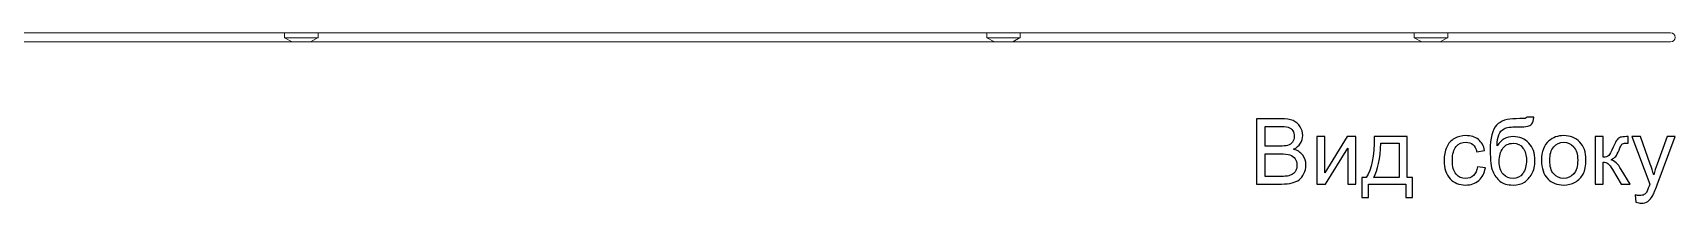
# Model space of a CAD drawing. Header units: centimetres. Extents: x -84 to 84, y -59 to 59.
# Drawn here: x -2.2 to 51.6, y 11.6 to 17.2 of the extents above; entities that cross this region are included whole.
import ezdxf

# ---------------------------------------------------------------- set-up
doc = ezdxf.new("R2010")
doc.units = ezdxf.units.CM
doc.header["$MEASUREMENT"] = 0
doc.layers.add('layer 1', color=7, linetype='Continuous')

msp = doc.modelspace()

# ---------------------------------------------------------------- linework, layer by layer
at = {"layer": 'layer 1', "color": 254, "lineweight": 20}
msp.add_open_spline([(-57.22765, 17.22703), (-57.22765, 17.22703), (51.47238, 17.22703), (51.47238, 17.22703), (51.47238, 17.22703), (51.55488, 17.22703), (51.62236, 17.15954), (51.62236, 17.07704), (51.62236, 17.07704), (51.62236, 17.07704), (51.62236, 17.07702), (51.62236, 17.07702), (51.62236, 17.07702), (51.62236, 16.99452), (51.55488, 16.92703), (51.47238, 16.92703), (51.47238, 16.92703), (51.47238, 16.92703), (-57.22765, 16.92703), (-57.22765, 16.92703), (-57.22765, 16.92703), (-57.31015, 16.92703), (-57.37763, 16.99452), (-57.37763, 17.07702), (-57.37763, 17.07702), (-57.37763, 17.07702), (-57.37763, 17.07704), (-57.37763, 17.07704), (-57.37763, 17.07704), (-57.37763, 17.15954), (-57.31015, 17.22703), (-57.22765, 17.22703)], degree=3, knots=[0, 0, 0, 0, 0.11111111, 0.11111111, 0.11111111, 0.11111111, 0.22222222, 0.22222222, 0.22222222, 0.22222222, 0.33333333, 0.33333333, 0.33333333, 0.33333333, 0.44444444, 0.44444444, 0.44444444, 0.44444444, 0.55555556, 0.55555556, 0.55555556, 0.55555556, 0.66666667, 0.66666667, 0.66666667, 0.66666667, 0.77777778, 0.77777778, 0.77777778, 0.77777778, 1, 1, 1, 1], dxfattribs=at)
at = {"layer": 'layer 1', "color": 253, "lineweight": 20}
for points in [[(6.0723, 17.22703), (6.0723, 17.22703), (7.1723, 17.22703), (7.1723, 17.22703), (7.1723, 17.22703), (7.1723, 17.22703), (7.1723, 17.06703), (7.1723, 17.06703), (7.1723, 17.06703), (7.1723, 17.06703), (6.0723, 17.06703), (6.0723, 17.06703), (6.0723, 17.06703), (6.0723, 17.06703), (6.0723, 17.22703), (6.0723, 17.22703)], [(29.0723, 17.22703), (29.0723, 17.22703), (30.1723, 17.22703), (30.1723, 17.22703), (30.1723, 17.22703), (30.1723, 17.22703), (30.1723, 17.06703), (30.1723, 17.06703), (30.1723, 17.06703), (30.1723, 17.06703), (29.0723, 17.06703), (29.0723, 17.06703), (29.0723, 17.06703), (29.0723, 17.06703), (29.0723, 17.22703), (29.0723, 17.22703)], [(43.0723, 17.22703), (43.0723, 17.22703), (44.1723, 17.22703), (44.1723, 17.22703), (44.1723, 17.22703), (44.1723, 17.22703), (44.1723, 17.06703), (44.1723, 17.06703), (44.1723, 17.06703), (44.1723, 17.06703), (43.0723, 17.06703), (43.0723, 17.06703), (43.0723, 17.06703), (43.0723, 17.06703), (43.0723, 17.22703), (43.0723, 17.22703)]]:
    msp.add_open_spline(points, degree=3, knots=[0, 0, 0, 0, 0.2, 0.2, 0.2, 0.2, 0.4, 0.4, 0.4, 0.4, 0.6, 0.6, 0.6, 0.6, 1, 1, 1, 1], dxfattribs=at)
at = {"layer": 'layer 1', "color": 250, "lineweight": 20}
for points in [[(6.32229, 16.9261), (6.32229, 16.9261), (6.0723, 17.06694), (6.0723, 17.06694)], [(6.9223, 16.9261), (6.9223, 16.9261), (7.1723, 17.06827), (7.1723, 17.06827)], [(29.32229, 16.9261), (29.32229, 16.9261), (29.0723, 17.06694), (29.0723, 17.06694)], [(29.9223, 16.9261), (29.9223, 16.9261), (30.1723, 17.06827), (30.1723, 17.06827)], [(43.32229, 16.9261), (43.32229, 16.9261), (43.0723, 17.06694), (43.0723, 17.06694)], [(43.9223, 16.9261), (43.9223, 16.9261), (44.1723, 17.06827), (44.1723, 17.06827)]]:
    msp.add_open_spline(points, degree=3, dxfattribs=at)
at = {"layer": 'layer 1', "color": 250}
for points, knots in [([(37.90987, 12.26873), (37.90987, 12.26873), (37.90987, 14.41126), (37.90987, 14.41126), (37.90987, 14.41126), (37.90987, 14.41126), (38.71382, 14.41126), (38.71382, 14.41126), (38.71382, 14.41126), (38.8774, 14.41126), (39.00857, 14.38981), (39.10781, 14.34643), (39.10781, 14.34643), (39.20656, 14.30304), (39.28386, 14.23621), (39.33972, 14.14594), (39.33972, 14.14594), (39.39608, 14.05617), (39.42401, 13.96191), (39.42401, 13.86316), (39.42401, 13.86316), (39.42401, 13.77189), (39.39907, 13.68561), (39.3497, 13.60482), (39.3497, 13.60482), (39.30032, 13.52402), (39.22551, 13.45869), (39.12527, 13.40882), (39.12527, 13.40882), (39.25494, 13.37092), (39.35468, 13.30608), (39.42401, 13.21432), (39.42401, 13.21432), (39.49383, 13.12305), (39.52874, 13.01483), (39.52874, 12.89014), (39.52874, 12.89014), (39.52874, 12.7894), (39.50729, 12.69614), (39.4649, 12.60986), (39.4649, 12.60986), (39.42251, 12.52358), (39.37014, 12.45725), (39.3078, 12.41037), (39.3078, 12.41037), (39.24546, 12.36399), (39.16716, 12.32858), (39.0734, 12.30464), (39.0734, 12.30464), (38.97914, 12.2807), (38.86394, 12.26873), (38.72729, 12.26873), (38.72729, 12.26873), (38.72729, 12.26873), (37.90987, 12.26873), (37.90987, 12.26873)], [0, 0, 0, 0, 0.06666667, 0.06666667, 0.06666667, 0.06666667, 0.13333333, 0.13333333, 0.13333333, 0.13333333, 0.2, 0.2, 0.2, 0.2, 0.26666667, 0.26666667, 0.26666667, 0.26666667, 0.33333333, 0.33333333, 0.33333333, 0.33333333, 0.4, 0.4, 0.4, 0.4, 0.46666667, 0.46666667, 0.46666667, 0.46666667, 0.53333333, 0.53333333, 0.53333333, 0.53333333, 0.6, 0.6, 0.6, 0.6, 0.66666667, 0.66666667, 0.66666667, 0.66666667, 0.73333333, 0.73333333, 0.73333333, 0.73333333, 0.8, 0.8, 0.8, 0.8, 0.86666667, 0.86666667, 0.86666667, 0.86666667, 1, 1, 1, 1]), ([(38.19415, 13.51056), (38.19415, 13.51056), (38.65746, 13.51056), (38.65746, 13.51056), (38.65746, 13.51056), (38.78314, 13.51056), (38.87341, 13.51904), (38.92777, 13.5355), (38.92777, 13.5355), (39.00009, 13.55694), (39.05445, 13.59285), (39.09086, 13.64272), (39.09086, 13.64272), (39.12726, 13.69259), (39.14572, 13.75494), (39.14572, 13.83024), (39.14572, 13.83024), (39.14572, 13.90156), (39.12876, 13.9644), (39.09435, 14.01826), (39.09435, 14.01826), (39.06043, 14.07262), (39.01156, 14.11003), (38.94822, 14.12998), (38.94822, 14.12998), (38.88488, 14.14993), (38.77616, 14.1599), (38.62255, 14.1599), (38.62255, 14.1599), (38.62255, 14.1599), (38.19415, 14.1599), (38.19415, 14.1599), (38.19415, 14.1599), (38.19415, 14.1599), (38.19415, 13.51056), (38.19415, 13.51056)], [0, 0, 0, 0, 0.1, 0.1, 0.1, 0.1, 0.2, 0.2, 0.2, 0.2, 0.3, 0.3, 0.3, 0.3, 0.4, 0.4, 0.4, 0.4, 0.5, 0.5, 0.5, 0.5, 0.6, 0.6, 0.6, 0.6, 0.7, 0.7, 0.7, 0.7, 0.8, 0.8, 0.8, 0.8, 1, 1, 1, 1]), ([(46.76127, 14.46213), (46.76127, 14.46213), (46.99467, 14.45914), (46.99467, 14.45914), (46.99467, 14.45914), (46.9842, 14.3549), (46.96076, 14.28209), (46.92535, 14.24119), (46.92535, 14.24119), (46.88994, 14.2003), (46.84456, 14.17436), (46.7887, 14.1624), (46.7887, 14.1624), (46.73284, 14.15092), (46.62312, 14.14494), (46.46004, 14.14494), (46.46004, 14.14494), (46.24359, 14.14494), (46.09597, 14.12399), (46.01717, 14.0821), (46.01717, 14.0821), (45.93887, 14.04021), (45.88201, 13.97338), (45.8476, 13.88161), (45.8476, 13.88161), (45.81319, 13.78935), (45.79424, 13.67115), (45.79025, 13.52602), (45.79025, 13.52602), (45.85658, 13.62477), (45.93388, 13.69858), (46.02265, 13.74795), (46.02265, 13.74795), (46.11093, 13.79733), (46.21117, 13.82176), (46.32189, 13.82176), (46.32189, 13.82176), (46.52537, 13.82176), (46.69394, 13.75194), (46.8276, 13.6123), (46.8276, 13.6123), (46.96076, 13.47266), (47.02759, 13.28364), (47.02759, 13.04475), (47.02759, 13.04475), (47.02759, 12.86371), (46.99417, 12.71509), (46.92685, 12.59939), (46.92685, 12.59939), (46.85952, 12.48368), (46.77972, 12.39391), (46.68746, 12.33057), (46.68746, 12.33057), (46.59569, 12.26723), (46.47001, 12.23581), (46.31142, 12.23581), (46.31142, 12.23581), (46.12689, 12.23581), (45.98375, 12.27771), (45.88151, 12.36199), (45.88151, 12.36199), (45.77928, 12.44628), (45.70097, 12.554), (45.64612, 12.68517), (45.64612, 12.68517), (45.59175, 12.81633), (45.56432, 13.04525), (45.56432, 13.37092), (45.56432, 13.37092), (45.56432, 13.78037), (45.63365, 14.05617), (45.77179, 14.1983), (45.77179, 14.1983), (45.90994, 14.34044), (46.1229, 14.41126), (46.41016, 14.41126), (46.41016, 14.41126), (46.58921, 14.41126), (46.69045, 14.41425), (46.71489, 14.42024), (46.71489, 14.42024), (46.73883, 14.42622), (46.75429, 14.44019), (46.76127, 14.46213)], [0, 0, 0, 0, 0.04545455, 0.04545455, 0.04545455, 0.04545455, 0.09090909, 0.09090909, 0.09090909, 0.09090909, 0.13636364, 0.13636364, 0.13636364, 0.13636364, 0.18181818, 0.18181818, 0.18181818, 0.18181818, 0.22727273, 0.22727273, 0.22727273, 0.22727273, 0.27272727, 0.27272727, 0.27272727, 0.27272727, 0.31818182, 0.31818182, 0.31818182, 0.31818182, 0.36363636, 0.36363636, 0.36363636, 0.36363636, 0.40909091, 0.40909091, 0.40909091, 0.40909091, 0.45454545, 0.45454545, 0.45454545, 0.45454545, 0.5, 0.5, 0.5, 0.5, 0.54545455, 0.54545455, 0.54545455, 0.54545455, 0.59090909, 0.59090909, 0.59090909, 0.59090909, 0.63636364, 0.63636364, 0.63636364, 0.63636364, 0.68181818, 0.68181818, 0.68181818, 0.68181818, 0.72727273, 0.72727273, 0.72727273, 0.72727273, 0.77272727, 0.77272727, 0.77272727, 0.77272727, 0.81818182, 0.81818182, 0.81818182, 0.81818182, 0.86363636, 0.86363636, 0.86363636, 0.86363636, 0.90909091, 0.90909091, 0.90909091, 0.90909091, 1, 1, 1, 1]), ([(39.88483, 13.82176), (39.88483, 13.82176), (40.14815, 13.82176), (40.14815, 13.82176), (40.14815, 13.82176), (40.14815, 13.82176), (40.14815, 12.63729), (40.14815, 12.63729), (40.14815, 12.63729), (40.14815, 12.63729), (40.87979, 13.82176), (40.87979, 13.82176), (40.87979, 13.82176), (40.87979, 13.82176), (41.16256, 13.82176), (41.16256, 13.82176), (41.16256, 13.82176), (41.16256, 13.82176), (41.16256, 12.26873), (41.16256, 12.26873), (41.16256, 12.26873), (41.16256, 12.26873), (40.89924, 12.26873), (40.89924, 12.26873), (40.89924, 12.26873), (40.89924, 12.26873), (40.89924, 13.44572), (40.89924, 13.44572), (40.89924, 13.44572), (40.89924, 13.44572), (40.1686, 12.26873), (40.1686, 12.26873), (40.1686, 12.26873), (40.1686, 12.26873), (39.88483, 12.26873), (39.88483, 12.26873), (39.88483, 12.26873), (39.88483, 12.26873), (39.88483, 13.82176), (39.88483, 13.82176)], [0, 0, 0, 0, 0.09090909, 0.09090909, 0.09090909, 0.09090909, 0.18181818, 0.18181818, 0.18181818, 0.18181818, 0.27272727, 0.27272727, 0.27272727, 0.27272727, 0.36363636, 0.36363636, 0.36363636, 0.36363636, 0.45454545, 0.45454545, 0.45454545, 0.45454545, 0.54545455, 0.54545455, 0.54545455, 0.54545455, 0.63636364, 0.63636364, 0.63636364, 0.63636364, 0.72727273, 0.72727273, 0.72727273, 0.72727273, 0.81818182, 0.81818182, 0.81818182, 0.81818182, 1, 1, 1, 1]), ([(41.76303, 13.82176), (41.76303, 13.82176), (42.84626, 13.82176), (42.84626, 13.82176), (42.84626, 13.82176), (42.84626, 13.82176), (42.84626, 12.48418), (42.84626, 12.48418), (42.84626, 12.48418), (42.84626, 12.48418), (43.01384, 12.48418), (43.01384, 12.48418), (43.01384, 12.48418), (43.01384, 12.48418), (43.01384, 11.82885), (43.01384, 11.82885), (43.01384, 11.82885), (43.01384, 11.82885), (42.79839, 11.82885), (42.79839, 11.82885), (42.79839, 11.82885), (42.79839, 11.82885), (42.79839, 12.26873), (42.79839, 12.26873), (42.79839, 12.26873), (42.79839, 12.26873), (41.57451, 12.26873), (41.57451, 12.26873), (41.57451, 12.26873), (41.57451, 12.26873), (41.57451, 11.82885), (41.57451, 11.82885), (41.57451, 11.82885), (41.57451, 11.82885), (41.35906, 11.82885), (41.35906, 11.82885), (41.35906, 11.82885), (41.35906, 11.82885), (41.35906, 12.48418), (41.35906, 12.48418), (41.35906, 12.48418), (41.35906, 12.48418), (41.49671, 12.48418), (41.49671, 12.48418), (41.49671, 12.48418), (41.68223, 12.73604), (41.77101, 13.1819), (41.76303, 13.82176)], [0, 0, 0, 0, 0.07692308, 0.07692308, 0.07692308, 0.07692308, 0.15384615, 0.15384615, 0.15384615, 0.15384615, 0.23076923, 0.23076923, 0.23076923, 0.23076923, 0.30769231, 0.30769231, 0.30769231, 0.30769231, 0.38461538, 0.38461538, 0.38461538, 0.38461538, 0.46153846, 0.46153846, 0.46153846, 0.46153846, 0.53846154, 0.53846154, 0.53846154, 0.53846154, 0.61538462, 0.61538462, 0.61538462, 0.61538462, 0.69230769, 0.69230769, 0.69230769, 0.69230769, 0.76923077, 0.76923077, 0.76923077, 0.76923077, 0.84615385, 0.84615385, 0.84615385, 0.84615385, 1, 1, 1, 1]), ([(41.98147, 13.60332), (41.96202, 13.09911), (41.88422, 12.72606), (41.74807, 12.48418), (41.74807, 12.48418), (41.74807, 12.48418), (42.58294, 12.48418), (42.58294, 12.48418), (42.58294, 12.48418), (42.58294, 12.48418), (42.58294, 13.60332), (42.58294, 13.60332), (42.58294, 13.60332), (42.58294, 13.60332), (41.98147, 13.60332), (41.98147, 13.60332)], [0, 0, 0, 0, 0.2, 0.2, 0.2, 0.2, 0.4, 0.4, 0.4, 0.4, 0.6, 0.6, 0.6, 0.6, 1, 1, 1, 1]), ([(45.14839, 12.83728), (45.14839, 12.83728), (45.40573, 12.80137), (45.40573, 12.80137), (45.40573, 12.80137), (45.3773, 12.62432), (45.30548, 12.48617), (45.18928, 12.38593), (45.18928, 12.38593), (45.07308, 12.28569), (44.92994, 12.23581), (44.76088, 12.23581), (44.76088, 12.23581), (44.54892, 12.23581), (44.37835, 12.30514), (44.24968, 12.44378), (44.24968, 12.44378), (44.12051, 12.58243), (44.05617, 12.78092), (44.05617, 13.03926), (44.05617, 13.03926), (44.05617, 13.20683), (44.0841, 13.35296), (44.13946, 13.47864), (44.13946, 13.47864), (44.19482, 13.60382), (44.27911, 13.69808), (44.39281, 13.76042), (44.39281, 13.76042), (44.50603, 13.82326), (44.62921, 13.85468), (44.76287, 13.85468), (44.76287, 13.85468), (44.93094, 13.85468), (45.06909, 13.81229), (45.17582, 13.72701), (45.17582, 13.72701), (45.28304, 13.64172), (45.35187, 13.52053), (45.38179, 13.36393), (45.38179, 13.36393), (45.38179, 13.36393), (45.12744, 13.32503), (45.12744, 13.32503), (45.12744, 13.32503), (45.103, 13.42927), (45.06011, 13.50757), (44.99777, 13.56043), (44.99777, 13.56043), (44.93593, 13.6128), (44.86112, 13.63923), (44.77334, 13.63923), (44.77334, 13.63923), (44.64068, 13.63923), (44.53296, 13.59185), (44.44967, 13.49709), (44.44967, 13.49709), (44.36688, 13.40184), (44.32549, 13.25222), (44.32549, 13.04674), (44.32549, 13.04674), (44.32549, 12.83828), (44.36538, 12.68716), (44.44518, 12.5929), (44.44518, 12.5929), (44.52548, 12.49864), (44.62971, 12.45126), (44.75788, 12.45126), (44.75788, 12.45126), (44.86162, 12.45126), (44.9479, 12.48268), (45.01672, 12.54602), (45.01672, 12.54602), (45.08604, 12.60886), (45.12993, 12.70611), (45.14839, 12.83728)], [0, 0, 0, 0, 0.05, 0.05, 0.05, 0.05, 0.1, 0.1, 0.1, 0.1, 0.15, 0.15, 0.15, 0.15, 0.2, 0.2, 0.2, 0.2, 0.25, 0.25, 0.25, 0.25, 0.3, 0.3, 0.3, 0.3, 0.35, 0.35, 0.35, 0.35, 0.4, 0.4, 0.4, 0.4, 0.45, 0.45, 0.45, 0.45, 0.5, 0.5, 0.5, 0.5, 0.55, 0.55, 0.55, 0.55, 0.6, 0.6, 0.6, 0.6, 0.65, 0.65, 0.65, 0.65, 0.7, 0.7, 0.7, 0.7, 0.75, 0.75, 0.75, 0.75, 0.8, 0.8, 0.8, 0.8, 0.85, 0.85, 0.85, 0.85, 0.9, 0.9, 0.9, 0.9, 1, 1, 1, 1]), ([(46.75229, 13.05223), (46.75229, 13.21332), (46.71389, 13.34548), (46.63758, 13.44872), (46.63758, 13.44872), (46.56128, 13.55195), (46.45355, 13.60332), (46.31441, 13.60332), (46.31441, 13.60332), (46.16928, 13.60332), (46.05756, 13.54896), (45.97877, 13.43974), (45.97877, 13.43974), (45.89997, 13.33102), (45.86057, 13.18589), (45.86057, 13.00385), (45.86057, 13.00385), (45.86057, 12.82431), (45.90396, 12.68666), (45.99123, 12.59141), (45.99123, 12.59141), (46.07801, 12.49615), (46.18574, 12.44827), (46.31291, 12.44827), (46.31291, 12.44827), (46.44358, 12.44827), (46.54931, 12.50363), (46.6306, 12.61385), (46.6306, 12.61385), (46.71189, 12.72407), (46.75229, 12.87019), (46.75229, 13.05223)], [0, 0, 0, 0, 0.11111111, 0.11111111, 0.11111111, 0.11111111, 0.22222222, 0.22222222, 0.22222222, 0.22222222, 0.33333333, 0.33333333, 0.33333333, 0.33333333, 0.44444444, 0.44444444, 0.44444444, 0.44444444, 0.55555556, 0.55555556, 0.55555556, 0.55555556, 0.66666667, 0.66666667, 0.66666667, 0.66666667, 0.77777778, 0.77777778, 0.77777778, 0.77777778, 1, 1, 1, 1]), ([(47.24553, 13.04525), (47.24553, 13.33202), (47.32532, 13.54447), (47.48542, 13.68262), (47.48542, 13.68262), (47.61858, 13.79733), (47.78166, 13.85468), (47.97367, 13.85468), (47.97367, 13.85468), (48.18663, 13.85468), (48.36118, 13.78486), (48.49683, 13.64522), (48.49683, 13.64522), (48.63199, 13.50607), (48.69981, 13.31306), (48.69981, 13.06719), (48.69981, 13.06719), (48.69981, 12.8677), (48.66989, 12.7111), (48.61004, 12.59689), (48.61004, 12.59689), (48.5502, 12.48268), (48.46292, 12.39391), (48.34821, 12.33057), (48.34821, 12.33057), (48.234, 12.26723), (48.10882, 12.23581), (47.97367, 12.23581), (47.97367, 12.23581), (47.75622, 12.23581), (47.58067, 12.30514), (47.44651, 12.44428), (47.44651, 12.44428), (47.31236, 12.58343), (47.24553, 12.78391), (47.24553, 13.04525)], [0, 0, 0, 0, 0.1, 0.1, 0.1, 0.1, 0.2, 0.2, 0.2, 0.2, 0.3, 0.3, 0.3, 0.3, 0.4, 0.4, 0.4, 0.4, 0.5, 0.5, 0.5, 0.5, 0.6, 0.6, 0.6, 0.6, 0.7, 0.7, 0.7, 0.7, 0.8, 0.8, 0.8, 0.8, 1, 1, 1, 1]), ([(47.51484, 13.04475), (47.51484, 12.84626), (47.55823, 12.69763), (47.64501, 12.59939), (47.64501, 12.59939), (47.73229, 12.50064), (47.84151, 12.45126), (47.97367, 12.45126), (47.97367, 12.45126), (48.10434, 12.45126), (48.21306, 12.50064), (48.30033, 12.59988), (48.30033, 12.59988), (48.38711, 12.69913), (48.4305, 12.85025), (48.4305, 13.05323), (48.4305, 13.05323), (48.4305, 13.24474), (48.38661, 13.38987), (48.29934, 13.48812), (48.29934, 13.48812), (48.21206, 13.58686), (48.10334, 13.63624), (47.97367, 13.63624), (47.97367, 13.63624), (47.84151, 13.63624), (47.73229, 13.58736), (47.64501, 13.48911), (47.64501, 13.48911), (47.55823, 13.39086), (47.51484, 13.24274), (47.51484, 13.04475)], [0, 0, 0, 0, 0.11111111, 0.11111111, 0.11111111, 0.11111111, 0.22222222, 0.22222222, 0.22222222, 0.22222222, 0.33333333, 0.33333333, 0.33333333, 0.33333333, 0.44444444, 0.44444444, 0.44444444, 0.44444444, 0.55555556, 0.55555556, 0.55555556, 0.55555556, 0.66666667, 0.66666667, 0.66666667, 0.66666667, 0.77777778, 0.77777778, 0.77777778, 0.77777778, 1, 1, 1, 1]), ([(49.00553, 13.82176), (49.00553, 13.82176), (49.26886, 13.82176), (49.26886, 13.82176), (49.26886, 13.82176), (49.26886, 13.82176), (49.26886, 13.15148), (49.26886, 13.15148), (49.26886, 13.15148), (49.35265, 13.15148), (49.4115, 13.16744), (49.44541, 13.19985), (49.44541, 13.19985), (49.47882, 13.23177), (49.5282, 13.32503), (49.59403, 13.48014), (49.59403, 13.48014), (49.6459, 13.60282), (49.68779, 13.68362), (49.71971, 13.72252), (49.71971, 13.72252), (49.75213, 13.76142), (49.78903, 13.78785), (49.83093, 13.80132), (49.83093, 13.80132), (49.87332, 13.81478), (49.94065, 13.82176), (50.03291, 13.82176), (50.03291, 13.82176), (50.03291, 13.82176), (50.08578, 13.82176), (50.08578, 13.82176), (50.08578, 13.82176), (50.08578, 13.82176), (50.08578, 13.60482), (50.08578, 13.60482), (50.08578, 13.60482), (50.08578, 13.60482), (50.01246, 13.60631), (50.01246, 13.60631), (50.01246, 13.60631), (49.94314, 13.60631), (49.89875, 13.59584), (49.8793, 13.57539), (49.8793, 13.57539), (49.85885, 13.55395), (49.82743, 13.49011), (49.78554, 13.38388), (49.78554, 13.38388), (49.74564, 13.28214), (49.70924, 13.21182), (49.67582, 13.17292), (49.67582, 13.17292), (49.64291, 13.13402), (49.59154, 13.09861), (49.52221, 13.06619), (49.52221, 13.06619), (49.63543, 13.03577), (49.74714, 12.93054), (49.85686, 12.75), (49.85686, 12.75), (49.85686, 12.75), (50.14562, 12.26873), (50.14562, 12.26873), (50.14562, 12.26873), (50.14562, 12.26873), (49.85636, 12.26873), (49.85636, 12.26873), (49.85636, 12.26873), (49.85636, 12.26873), (49.57159, 12.74851), (49.57159, 12.74851), (49.57159, 12.74851), (49.51423, 12.84576), (49.46436, 12.90959), (49.42197, 12.94051), (49.42197, 12.94051), (49.37908, 12.97144), (49.32821, 12.9869), (49.26886, 12.9869), (49.26886, 12.9869), (49.26886, 12.9869), (49.26886, 12.26873), (49.26886, 12.26873), (49.26886, 12.26873), (49.26886, 12.26873), (49.00553, 12.26873), (49.00553, 12.26873), (49.00553, 12.26873), (49.00553, 12.26873), (49.00553, 13.82176), (49.00553, 13.82176)], [0, 0, 0, 0, 0.04166667, 0.04166667, 0.04166667, 0.04166667, 0.08333333, 0.08333333, 0.08333333, 0.08333333, 0.125, 0.125, 0.125, 0.125, 0.16666667, 0.16666667, 0.16666667, 0.16666667, 0.20833333, 0.20833333, 0.20833333, 0.20833333, 0.25, 0.25, 0.25, 0.25, 0.29166667, 0.29166667, 0.29166667, 0.29166667, 0.33333333, 0.33333333, 0.33333333, 0.33333333, 0.375, 0.375, 0.375, 0.375, 0.41666667, 0.41666667, 0.41666667, 0.41666667, 0.45833333, 0.45833333, 0.45833333, 0.45833333, 0.5, 0.5, 0.5, 0.5, 0.54166667, 0.54166667, 0.54166667, 0.54166667, 0.58333333, 0.58333333, 0.58333333, 0.58333333, 0.625, 0.625, 0.625, 0.625, 0.66666667, 0.66666667, 0.66666667, 0.66666667, 0.70833333, 0.70833333, 0.70833333, 0.70833333, 0.75, 0.75, 0.75, 0.75, 0.79166667, 0.79166667, 0.79166667, 0.79166667, 0.83333333, 0.83333333, 0.83333333, 0.83333333, 0.875, 0.875, 0.875, 0.875, 0.91666667, 0.91666667, 0.91666667, 0.91666667, 1, 1, 1, 1]), ([(50.33913, 11.67175), (50.33913, 11.67175), (50.3092, 11.91513), (50.3092, 11.91513), (50.3092, 11.91513), (50.36706, 11.89967), (50.41693, 11.89169), (50.45982, 11.89169), (50.45982, 11.89169), (50.51867, 11.89169), (50.56555, 11.90167), (50.60046, 11.92112), (50.60046, 11.92112), (50.63587, 11.94057), (50.66479, 11.968), (50.68724, 12.00291), (50.68724, 12.00291), (50.7037, 12.02934), (50.73063, 12.09467), (50.76753, 12.19941), (50.76753, 12.19941), (50.77252, 12.21387), (50.78, 12.23532), (50.79097, 12.26374), (50.79097, 12.26374), (50.79097, 12.26374), (50.20148, 13.82176), (50.20148, 13.82176), (50.20148, 13.82176), (50.20148, 13.82176), (50.48276, 13.82176), (50.48276, 13.82176), (50.48276, 13.82176), (50.48276, 13.82176), (50.80693, 12.92505), (50.80693, 12.92505), (50.80693, 12.92505), (50.84932, 12.81184), (50.88673, 12.69215), (50.92014, 12.56647), (50.92014, 12.56647), (50.95057, 12.68467), (50.98647, 12.80137), (51.02837, 12.91608), (51.02837, 12.91608), (51.02837, 12.91608), (51.35952, 13.82176), (51.35952, 13.82176), (51.35952, 13.82176), (51.35952, 13.82176), (51.62235, 13.82176), (51.62235, 13.82176), (51.62235, 13.82176), (51.62235, 13.82176), (51.03535, 12.2418), (51.03535, 12.2418), (51.03535, 12.2418), (50.97201, 12.07173), (50.92264, 11.95503), (50.88723, 11.8907), (50.88723, 11.8907), (50.84035, 11.80442), (50.78648, 11.74108), (50.72614, 11.70068), (50.72614, 11.70068), (50.66529, 11.66028), (50.59298, 11.64033), (50.50919, 11.64033), (50.50919, 11.64033), (50.45832, 11.64033), (50.40147, 11.65081), (50.33913, 11.67175)], [0, 0, 0, 0, 0.05263158, 0.05263158, 0.05263158, 0.05263158, 0.10526316, 0.10526316, 0.10526316, 0.10526316, 0.15789474, 0.15789474, 0.15789474, 0.15789474, 0.21052632, 0.21052632, 0.21052632, 0.21052632, 0.26315789, 0.26315789, 0.26315789, 0.26315789, 0.31578947, 0.31578947, 0.31578947, 0.31578947, 0.36842105, 0.36842105, 0.36842105, 0.36842105, 0.42105263, 0.42105263, 0.42105263, 0.42105263, 0.47368421, 0.47368421, 0.47368421, 0.47368421, 0.52631579, 0.52631579, 0.52631579, 0.52631579, 0.57894737, 0.57894737, 0.57894737, 0.57894737, 0.63157895, 0.63157895, 0.63157895, 0.63157895, 0.68421053, 0.68421053, 0.68421053, 0.68421053, 0.73684211, 0.73684211, 0.73684211, 0.73684211, 0.78947368, 0.78947368, 0.78947368, 0.78947368, 0.84210526, 0.84210526, 0.84210526, 0.84210526, 0.89473684, 0.89473684, 0.89473684, 0.89473684, 1, 1, 1, 1]), ([(38.19415, 12.52009), (38.19415, 12.52009), (38.72778, 12.52009), (38.72778, 12.52009), (38.72778, 12.52009), (38.81955, 12.52009), (38.88389, 12.52358), (38.92129, 12.53056), (38.92129, 12.53056), (38.98612, 12.54203), (39.04098, 12.56148), (39.08487, 12.58891), (39.08487, 12.58891), (39.12876, 12.61634), (39.16467, 12.65624), (39.1931, 12.70861), (39.1931, 12.70861), (39.22152, 12.76097), (39.23549, 12.82132), (39.23549, 12.88964), (39.23549, 12.88964), (39.23549, 12.96994), (39.21504, 13.03926), (39.17365, 13.09861), (39.17365, 13.09861), (39.13275, 13.15796), (39.0759, 13.19935), (39.00308, 13.22329), (39.00308, 13.22329), (38.93077, 13.24723), (38.82603, 13.2592), (38.68988, 13.2592), (38.68988, 13.2592), (38.68988, 13.2592), (38.19415, 13.2592), (38.19415, 13.2592), (38.19415, 13.2592), (38.19415, 13.2592), (38.19415, 12.52009), (38.19415, 12.52009)], [0, 0, 0, 0, 0.09090909, 0.09090909, 0.09090909, 0.09090909, 0.18181818, 0.18181818, 0.18181818, 0.18181818, 0.27272727, 0.27272727, 0.27272727, 0.27272727, 0.36363636, 0.36363636, 0.36363636, 0.36363636, 0.45454545, 0.45454545, 0.45454545, 0.45454545, 0.54545455, 0.54545455, 0.54545455, 0.54545455, 0.63636364, 0.63636364, 0.63636364, 0.63636364, 0.72727273, 0.72727273, 0.72727273, 0.72727273, 0.81818182, 0.81818182, 0.81818182, 0.81818182, 1, 1, 1, 1])]:
    msp.add_open_spline(points, degree=3, knots=knots, dxfattribs=at)

doc.saveas('drawing.dxf')
